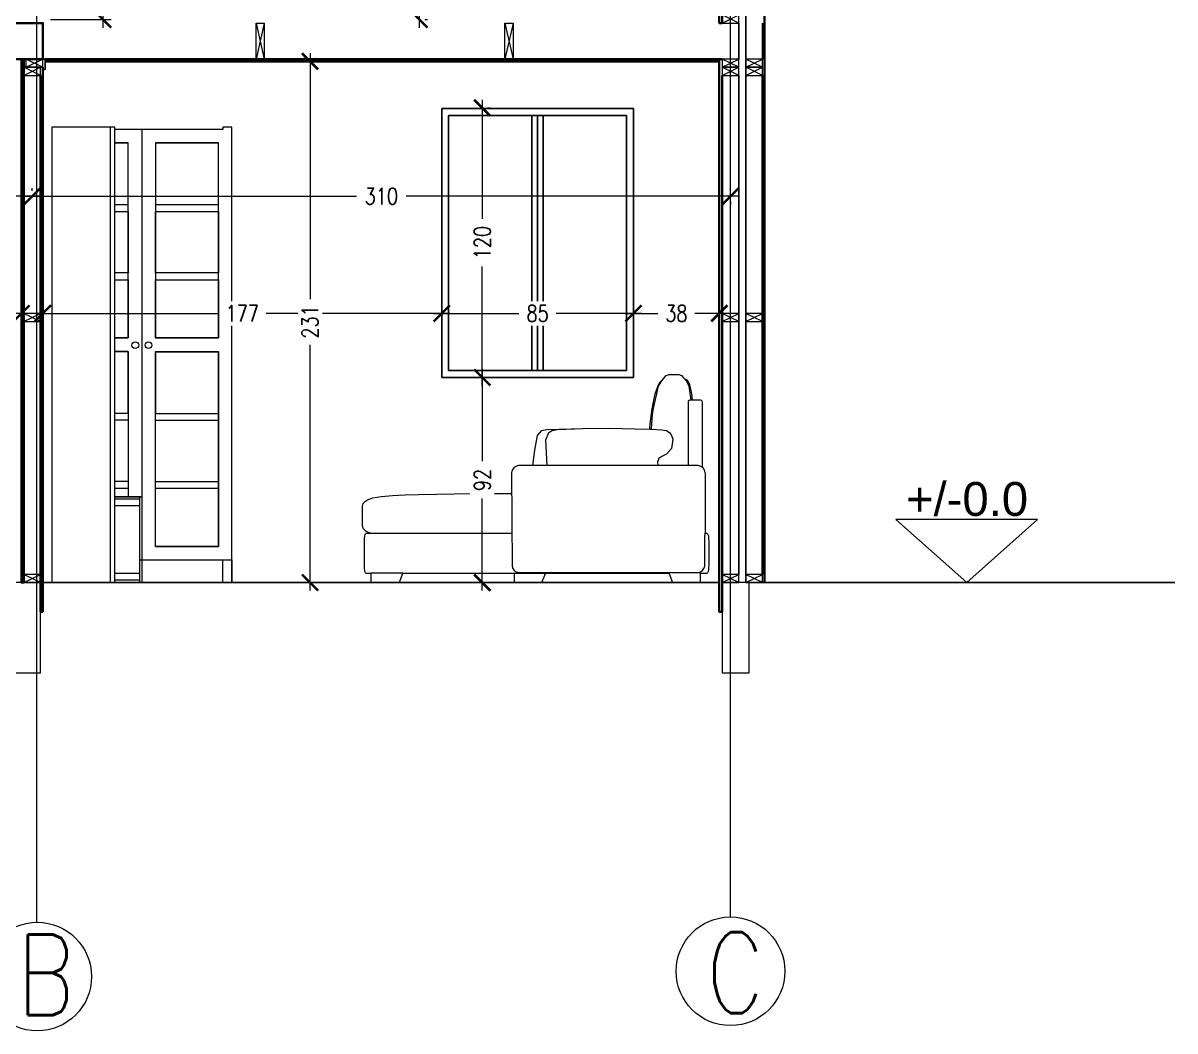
# Model space of a CAD drawing. Header units: centimetres. Extents: x 891 to 3096, y 669 to 2470.
# Drawn here: x 1392 to 1903, y 1470 to 1917 of the extents above; entities that cross this region are included whole.
import ezdxf

# ---------------------------------------------------------------- set-up
doc = ezdxf.new("R2010")
doc.units = ezdxf.units.CM
doc.header["$MEASUREMENT"] = 0
doc.layers.get('DEFPOINTS').update_dxf_attribs({"color": 210})
for name, color, linetype, lineweight in [('A-ANNO-DIMS', 3, 'Continuous', 18), ('A-ANNO-SYMB', 3, 'Continuous', 18), ('A-DETL-MCUT', 4, 'Continuous', 25), ('A-ELEV-IDEN', 3, 'Continuous', 18), ('A-ELEV-MBE2', 4, 'Continuous', 25), ('A-FURN', 8, 'Continuous', 18), ('A-SECT-MCUT', 7, 'Continuous', 35), ('A-WALL-STUD', 3, 'Continuous', 18)]:
    doc.layers.add(name, color=color, linetype=linetype, lineweight=lineweight)
doc.styles.add('ARIAL', font='Arial.ttf')
doc.styles.add('E-ROMANS', font='romans.shx', dxfattribs={"width": 0.8})
doc.styles.get("Standard").update_dxf_attribs({"font": 'Arial.ttf'})
doc.dimstyles.new('Copy of TICK_36', dxfattribs={"dimtxt": 3.6, "dimasz": 3.6, "dimexe": 1.8, "dimexo": 1.2, "dimgap": 1.8, "dimtad": 0, "dimdec": 0, "dimzin": 0, "dimdsep": 46, "dimtxsty": 'ARIAL', "dimblk": 'ARCHTICK', "dimblk1": 'ARCHTICK', "dimblk2": 'ARCHTICK', "dimcen": 1.8, "dimdle": 1.8, "dimclrd": 256, "dimclre": 256, "dimclrt": 256, "dimadec": 0, "dimazin": 0, "dimtfac": 1, "dimtdec": 0, "dimtmove": 1, "dimatfit": 3, "dimldrblk": 'OPEN90', "dimfxl": 1, "dimtfill": 1, "dimtolj": 1, "dimtzin": 0, "dimlwd": -1, "dimlwe": -1, "dimarcsym": 0})

# ---------------------------------------------------------------- blocks, each defined once
blk = doc.blocks.new('_ArchTick')
at = {"color": 0, "linetype": 'ByBlock', "const_width": 0.15}
blk.add_lwpolyline([(-0.5, -0.5), (0.5, 0.5)], dxfattribs=at)
blk = doc.blocks.new('*D62')
at = {"layer": 'A-ANNO-DIMS', "transparency": 16777216}
for p, q in [((1427.73, 2272.62), (1427.73, 2104.96)), ((1405.41, 2269.02), (1431.33, 2269.02)), ((1427.73, 1915.28), (1427.73, 2082.94)), ((1404.41, 1918.88), (1431.33, 1918.88))]:
    blk.add_line(p, q, dxfattribs=at)
at = {"layer": 'DEFPOINTS', "color": 0, "transparency": 16777216}
for p in [(1403.01, 2269.02), (1427.73, 2269.02), (1402.01, 1918.88)]:
    blk.add_point(p, dxfattribs=at)
at = {"layer": 'A-ANNO-DIMS', "transparency": 16777216, "xscale": 7.2, "yscale": 7.2, "zscale": 7.2}
for p, rotation in [((1427.73, 2269.02), 90), ((1427.73, 1918.88), 270)]:
    blk.add_blockref('_ArchTick', p, dxfattribs=dict(at, rotation=rotation))
at = {"layer": 'A-ANNO-DIMS', "transparency": 16777216, "insert": (1427.73, 2093.95), "char_height": 7.2, "attachment_point": 5, "rotation": 90, "style": 'E-ROMANS', "bg_fill": 3, "box_fill_scale": 1.25, "bg_fill_color": 256, "bg_fill_true_color": 13158600, "bg_fill_transparency": 0}
blk.add_mtext('\\A1;350', dxfattribs=at)
blk = doc.blocks.new('_Open90')
at = {"color": 0, "linetype": 'ByBlock', "lineweight": -2}
for p, q in [((0, 0), (-1, 0)), ((-0.5, 0.5), (0, 0)), ((0, 0), (-0.5, -0.5))]:
    blk.add_line(p, q, dxfattribs=at)
blk = doc.blocks.new('*D67')
at = {"layer": 'A-ANNO-DIMS', "transparency": 16777216}
for p, q in [((1568.12, 2014.95), (1568.12, 1973.38)), ((1570.52, 2011.35), (1571.72, 2011.35)), ((1568.12, 1915.28), (1568.12, 1956.85)), ((1570.52, 1918.88), (1571.72, 1918.88))]:
    blk.add_line(p, q, dxfattribs=at)
at = {"layer": 'DEFPOINTS', "color": 0, "transparency": 16777216}
for p in [(1568.12, 2011.35), (1568.12, 1918.88), (1568.12, 1918.88)]:
    blk.add_point(p, dxfattribs=at)
at = {"layer": 'A-ANNO-DIMS', "transparency": 16777216, "xscale": 7.2, "yscale": 7.2, "zscale": 7.2}
for p, rotation in [((1568.12, 2011.35), 90), ((1568.12, 1918.88), 270)]:
    blk.add_blockref('_ArchTick', p, dxfattribs=dict(at, rotation=rotation))
at = {"layer": 'A-ANNO-DIMS', "transparency": 16777216, "insert": (1568.12, 1965.11), "char_height": 7.2, "attachment_point": 5, "rotation": 90, "style": 'E-ROMANS', "bg_fill": 3, "box_fill_scale": 1.25, "bg_fill_color": 256, "bg_fill_true_color": 13158600, "bg_fill_transparency": 0}
blk.add_mtext('\\A1;92', dxfattribs=at)
blk = doc.blocks.new('*D69')
at = {"layer": 'A-ANNO-DIMS', "transparency": 16777216}
for p, q in [((1082.71, 1840.53), (1230.28, 1840.53)), ((1399.85, 1840.53), (1252.29, 1840.53)), ((1396.25, 1842.93), (1396.25, 1844.13)), ((1086.31, 1838.73), (1086.31, 1836.93))]:
    blk.add_line(p, q, dxfattribs=at)
at = {"layer": 'DEFPOINTS', "color": 0, "transparency": 16777216}
for p in [(1086.31, 1841.13), (1396.25, 1840.53), (1396.25, 1840.53)]:
    blk.add_point(p, dxfattribs=at)
at = {"layer": 'A-ANNO-DIMS', "transparency": 16777216, "xscale": 7.2, "yscale": 7.2, "zscale": 7.2, "rotation": 180}
blk.add_blockref('_ArchTick', (1086.31, 1840.53), dxfattribs=at)
at = {"layer": 'A-ANNO-DIMS', "transparency": 16777216, "xscale": 7.2, "yscale": 7.2, "zscale": 7.2}
blk.add_blockref('_ArchTick', (1396.25, 1840.53), dxfattribs=at)
at = {"layer": 'A-ANNO-DIMS', "transparency": 16777216, "insert": (1241.28, 1840.53), "char_height": 7.2, "attachment_point": 5, "style": 'E-ROMANS', "bg_fill": 3, "box_fill_scale": 1.25, "bg_fill_color": 256, "bg_fill_true_color": 13158600, "bg_fill_transparency": 0}
blk.add_mtext('\\A1;310', dxfattribs=at)
blk = doc.blocks.new('*D73')
at = {"layer": 'A-ANNO-DIMS', "transparency": 16777216}
for p, q in [((1316.44, 1790.97), (1316.44, 1792.17)), ((1391.5, 1790.67), (1391.5, 1792.17)), ((1312.84, 1788.57), (1345.71, 1788.57)), ((1395.1, 1788.57), (1362.23, 1788.57))]:
    blk.add_line(p, q, dxfattribs=at)
at = {"layer": 'DEFPOINTS', "color": 0, "transparency": 16777216}
for p in [(1316.44, 1788.57), (1391.5, 1788.57), (1391.5, 1788.27)]:
    blk.add_point(p, dxfattribs=at)
at = {"layer": 'A-ANNO-DIMS', "transparency": 16777216, "xscale": 7.2, "yscale": 7.2, "zscale": 7.2, "rotation": 180}
blk.add_blockref('_ArchTick', (1316.44, 1788.57), dxfattribs=at)
at = {"layer": 'A-ANNO-DIMS', "transparency": 16777216, "xscale": 7.2, "yscale": 7.2, "zscale": 7.2}
blk.add_blockref('_ArchTick', (1391.5, 1788.57), dxfattribs=at)
at = {"layer": 'A-ANNO-DIMS', "transparency": 16777216, "insert": (1353.97, 1788.57), "char_height": 7.2, "attachment_point": 5, "style": 'E-ROMANS', "bg_fill": 3, "box_fill_scale": 1.25, "bg_fill_color": 256, "bg_fill_true_color": 13158600, "bg_fill_transparency": 0}
blk.add_mtext('\\A1;75', dxfattribs=at)
blk = doc.blocks.new('*D76')
at = {"layer": 'A-ANNO-DIMS', "transparency": 16777216}
for p, q in [((1392.65, 1840.53), (1540.22, 1840.53)), ((1396.25, 1842.93), (1396.25, 1844.13)), ((1709.79, 1840.53), (1562.23, 1840.53)), ((1706.19, 1838.13), (1706.19, 1836.93))]:
    blk.add_line(p, q, dxfattribs=at)
at = {"layer": 'DEFPOINTS', "color": 0, "transparency": 16777216}
for p in [(1396.25, 1840.53), (1706.19, 1840.53), (1706.19, 1840.53)]:
    blk.add_point(p, dxfattribs=at)
at = {"layer": 'A-ANNO-DIMS', "transparency": 16777216, "xscale": 7.2, "yscale": 7.2, "zscale": 7.2, "rotation": 180}
blk.add_blockref('_ArchTick', (1396.25, 1840.53), dxfattribs=at)
at = {"layer": 'A-ANNO-DIMS', "transparency": 16777216, "xscale": 7.2, "yscale": 7.2, "zscale": 7.2}
blk.add_blockref('_ArchTick', (1706.19, 1840.53), dxfattribs=at)
at = {"layer": 'A-ANNO-DIMS', "transparency": 16777216, "insert": (1551.22, 1840.53), "char_height": 7.2, "attachment_point": 5, "style": 'E-ROMANS', "bg_fill": 3, "box_fill_scale": 1.25, "bg_fill_color": 256, "bg_fill_true_color": 13158600, "bg_fill_transparency": 0}
blk.add_mtext('\\A1;310', dxfattribs=at)
blk = doc.blocks.new('*D77')
at = {"layer": 'A-ANNO-DIMS', "transparency": 16777216}
for p, q in [((1401, 1790.97), (1401, 1792.17)), ((1578.04, 1790.97), (1578.04, 1792.17)), ((1397.4, 1788.57), (1478.93, 1788.57)), ((1581.64, 1788.57), (1500.12, 1788.57))]:
    blk.add_line(p, q, dxfattribs=at)
at = {"layer": 'DEFPOINTS', "color": 0, "transparency": 16777216}
for p in [(1401, 1788.57), (1578.04, 1788.57), (1578.04, 1788.57)]:
    blk.add_point(p, dxfattribs=at)
at = {"layer": 'A-ANNO-DIMS', "transparency": 16777216, "xscale": 7.2, "yscale": 7.2, "zscale": 7.2, "rotation": 180}
blk.add_blockref('_ArchTick', (1401, 1788.57), dxfattribs=at)
at = {"layer": 'A-ANNO-DIMS', "transparency": 16777216, "xscale": 7.2, "yscale": 7.2, "zscale": 7.2}
blk.add_blockref('_ArchTick', (1578.04, 1788.57), dxfattribs=at)
at = {"layer": 'A-ANNO-DIMS', "transparency": 16777216, "insert": (1489.52, 1788.57), "char_height": 7.2, "width": 16.3776, "attachment_point": 5, "style": 'E-ROMANS', "bg_fill": 3, "box_fill_scale": 1.25, "bg_fill_color": 256, "bg_fill_true_color": 13158600, "bg_fill_transparency": 0}
blk.add_mtext('\\A1;177', dxfattribs=at)
blk = doc.blocks.new('*D78')
at = {"layer": 'A-ANNO-DIMS', "transparency": 16777216}
for p, q in [((1578.04, 1790.97), (1578.04, 1792.17)), ((1663.1, 1790.97), (1663.1, 1792.17)), ((1574.44, 1788.57), (1612.31, 1788.57)), ((1666.7, 1788.57), (1628.83, 1788.57))]:
    blk.add_line(p, q, dxfattribs=at)
at = {"layer": 'DEFPOINTS', "color": 0, "transparency": 16777216}
for p in [(1578.04, 1788.57), (1663.1, 1788.57), (1663.1, 1788.57)]:
    blk.add_point(p, dxfattribs=at)
at = {"layer": 'A-ANNO-DIMS', "transparency": 16777216, "xscale": 7.2, "yscale": 7.2, "zscale": 7.2, "rotation": 180}
blk.add_blockref('_ArchTick', (1578.04, 1788.57), dxfattribs=at)
at = {"layer": 'A-ANNO-DIMS', "transparency": 16777216, "xscale": 7.2, "yscale": 7.2, "zscale": 7.2}
blk.add_blockref('_ArchTick', (1663.1, 1788.57), dxfattribs=at)
at = {"layer": 'A-ANNO-DIMS', "transparency": 16777216, "insert": (1620.57, 1788.57), "char_height": 7.2, "attachment_point": 5, "style": 'E-ROMANS', "bg_fill": 3, "box_fill_scale": 1.25, "bg_fill_color": 256, "bg_fill_true_color": 13158600, "bg_fill_transparency": 0}
blk.add_mtext('\\A1;85', dxfattribs=at)
blk = doc.blocks.new('*D79')
at = {"layer": 'A-ANNO-DIMS', "transparency": 16777216}
for p, q in [((1701.23, 1898.96), (1701.23, 1784.97)), ((1663.1, 1790.97), (1663.1, 1792.17)), ((1659.5, 1788.57), (1673.91, 1788.57)), ((1704.83, 1788.57), (1690.43, 1788.57))]:
    blk.add_line(p, q, dxfattribs=at)
at = {"layer": 'DEFPOINTS', "color": 0, "transparency": 16777216}
for p in [(1701.23, 1901.36), (1663.1, 1788.57), (1701.23, 1788.57)]:
    blk.add_point(p, dxfattribs=at)
at = {"layer": 'A-ANNO-DIMS', "transparency": 16777216, "xscale": 7.2, "yscale": 7.2, "zscale": 7.2, "rotation": 180}
blk.add_blockref('_ArchTick', (1663.1, 1788.57), dxfattribs=at)
at = {"layer": 'A-ANNO-DIMS', "transparency": 16777216, "xscale": 7.2, "yscale": 7.2, "zscale": 7.2}
blk.add_blockref('_ArchTick', (1701.23, 1788.57), dxfattribs=at)
at = {"layer": 'A-ANNO-DIMS', "transparency": 16777216, "insert": (1682.17, 1788.57), "char_height": 7.2, "attachment_point": 5, "style": 'E-ROMANS', "bg_fill": 3, "box_fill_scale": 1.25, "bg_fill_color": 256, "bg_fill_true_color": 13158600, "bg_fill_transparency": 0}
blk.add_mtext('\\A1;38', dxfattribs=at)
blk = doc.blocks.new('*D80')
at = {"layer": 'A-ANNO-DIMS', "transparency": 16777216}
for p, q in [((1596.01, 1883.35), (1596.01, 1830.56)), ((1598.41, 1879.75), (1599.61, 1879.75)), ((1596.01, 1756.58), (1596.01, 1809.37)), ((1596.86, 1760.18), (1599.61, 1760.18))]:
    blk.add_line(p, q, dxfattribs=at)
at = {"layer": 'DEFPOINTS', "color": 0, "transparency": 16777216}
for p in [(1596.01, 1879.75), (1596.01, 1879.75), (1594.46, 1760.18)]:
    blk.add_point(p, dxfattribs=at)
at = {"layer": 'A-ANNO-DIMS', "transparency": 16777216, "xscale": 7.2, "yscale": 7.2, "zscale": 7.2}
for p, rotation in [((1596.01, 1879.75), 90), ((1596.01, 1760.18), 270)]:
    blk.add_blockref('_ArchTick', p, dxfattribs=dict(at, rotation=rotation))
at = {"layer": 'A-ANNO-DIMS', "transparency": 16777216, "insert": (1596.01, 1819.97), "char_height": 7.2, "attachment_point": 5, "rotation": 90, "style": 'E-ROMANS', "bg_fill": 3, "box_fill_scale": 1.25, "bg_fill_color": 256, "bg_fill_true_color": 13158600, "bg_fill_transparency": 0}
blk.add_mtext('\\A1;120', dxfattribs=at)
blk = doc.blocks.new('*D81')
at = {"layer": 'A-ANNO-DIMS', "transparency": 16777216}
for p, q in [((1596.01, 1763.78), (1596.01, 1722.95)), ((1598.41, 1760.18), (1599.61, 1760.18)), ((1596.01, 1665.58), (1596.01, 1706.42)), ((1598.41, 1669.18), (1599.61, 1669.18))]:
    blk.add_line(p, q, dxfattribs=at)
at = {"layer": 'DEFPOINTS', "color": 0, "transparency": 16777216}
for p in [(1596.01, 1760.18), (1596.01, 1669.18), (1596.01, 1669.18)]:
    blk.add_point(p, dxfattribs=at)
at = {"layer": 'A-ANNO-DIMS', "transparency": 16777216, "xscale": 7.2, "yscale": 7.2, "zscale": 7.2}
for p, rotation in [((1596.01, 1760.18), 90), ((1596.01, 1669.18), 270)]:
    blk.add_blockref('_ArchTick', p, dxfattribs=dict(at, rotation=rotation))
at = {"layer": 'A-ANNO-DIMS', "transparency": 16777216, "insert": (1596.01, 1714.68), "char_height": 7.2, "attachment_point": 5, "rotation": 90, "style": 'E-ROMANS', "bg_fill": 3, "box_fill_scale": 1.25, "bg_fill_color": 256, "bg_fill_true_color": 13158600, "bg_fill_transparency": 0}
blk.add_mtext('\\A1;92', dxfattribs=at)
blk = doc.blocks.new('*D82')
at = {"layer": 'A-ANNO-DIMS', "transparency": 16777216}
for p, q in [((1519.58, 1903.96), (1519.58, 1794.95)), ((1404.41, 1900.36), (1523.18, 1900.36)), ((1519.58, 1665.58), (1519.58, 1774.59)), ((1487.33, 1669.18), (1523.18, 1669.18))]:
    blk.add_line(p, q, dxfattribs=at)
at = {"layer": 'DEFPOINTS', "color": 0, "transparency": 16777216}
for p in [(1402.01, 1900.36), (1519.58, 1900.36), (1484.93, 1669.18)]:
    blk.add_point(p, dxfattribs=at)
at = {"layer": 'A-ANNO-DIMS', "transparency": 16777216, "xscale": 7.2, "yscale": 7.2, "zscale": 7.2}
for p, rotation in [((1519.58, 1900.36), 90), ((1519.58, 1669.18), 270)]:
    blk.add_blockref('_ArchTick', p, dxfattribs=dict(at, rotation=rotation))
at = {"layer": 'A-ANNO-DIMS', "transparency": 16777216, "insert": (1519.58, 1784.77), "char_height": 7.2, "attachment_point": 5, "rotation": 90, "style": 'E-ROMANS', "bg_fill": 3, "box_fill_scale": 1.25, "bg_fill_color": 256, "bg_fill_true_color": 13158600, "bg_fill_transparency": 0}
blk.add_mtext('\\A1;231', dxfattribs=at)

msp = doc.modelspace()

# ---------------------------------------------------------------- linework, layer by layer
for p, q in [((1402.01, 1901.36), (1401, 1901.36)), ((1402.01, 1896.84), (1401, 1896.84)), ((1402.01, 1901.36), (1402.01, 1896.84)), ((1444.93, 1669.18), (1404.93, 1669.18)), ((1714.45, 1669.18), (1903.46, 1669.18))]:
    msp.add_line(p, q)
at = {"color": 0}
msp.add_line((1404.93, 1669.18), (1432.93, 1669.18), dxfattribs=at)
at = {"layer": 'A-ANNO-DIMS'}
msp.add_lwpolyline([(1779.54, 1697.17), (1811.02, 1669.18), (1842.5, 1697.17)], close=True, dxfattribs=at)
at = {"layer": 'A-ANNO-SYMB', "color": 0}
msp.add_line((1400, 1669.18), (1387.99, 1669.18), dxfattribs=at)
at = {"layer": 'A-ANNO-SYMB'}
for centre in [(1398.51, 1494.38), (1706.19, 1496.74)]:
    msp.add_circle(centre, 24.11, dxfattribs=at)
at = {"layer": 'A-DETL-MCUT'}
msp.add_lwpolyline([(1720.45, 1917.37), (1720.45, 1901.36)], dxfattribs=at)
at = {"layer": 'A-ELEV-IDEN', "color": 3}
for p, q in [((1400, 1629.15), (1400, 1669.18)), ((1387.99, 1629.15), (1400, 1629.15))]:
    msp.add_line(p, q, dxfattribs=at)
msp.add_lwpolyline([(1714.45, 1669.18), (1702.44, 1669.18), (1702.44, 1629.15), (1714.45, 1629.15)], close=True, dxfattribs=at)
at = {"layer": 'A-ELEV-MBE2'}
for p, q in [((1712.95, 2131.94), (1712.94, 1669.18)), ((1709.94, 1672.79), (1709.94, 1894.16)), ((1578.04, 1869.89), (1578.04, 1879.52)), ((1578.04, 1879.52), (1663.1, 1879.52)), ((1581.04, 1869.89), (1581.04, 1876.39)), ((1581.04, 1876.39), (1660.1, 1876.39)), ((1618.07, 1869.89), (1618.07, 1876.39)), ((1620.57, 1869.89), (1620.57, 1876.39)), ((1623.07, 1869.89), (1623.07, 1876.39)), ((1660.1, 1869.89), (1660.1, 1876.39)), ((1663.1, 1879.52), (1663.1, 1869.89)), ((1578.04, 1760.18), (1578.04, 1869.89)), ((1581.04, 1869.89), (1581.04, 1763.18)), ((1618.07, 1763.18), (1618.07, 1869.89)), ((1620.57, 1763.18), (1620.57, 1869.89)), ((1623.07, 1763.18), (1623.07, 1869.89)), ((1660.1, 1869.89), (1660.1, 1763.18)), ((1663.1, 1760.18), (1663.1, 1869.89)), ((1578.04, 1760.18), (1663.1, 1760.18)), ((1660.1, 1763.18), (1581.04, 1763.18))]:
    msp.add_line(p, q, dxfattribs=at)
at = {"layer": 'A-ELEV-MBE2', "color": 0}
for p, q in [((1702.44, 1674.19), (1702.44, 1703.27)), ((1401.01, 1669.18), (1701.23, 1669.18))]:
    msp.add_line(p, q, dxfattribs=at)
at = {"layer": 'A-ELEV-MBE2'}
msp.add_lwpolyline([(1709.95, 1917.37), (1709.95, 1901.36)], dxfattribs=at)
at = {"layer": 'A-FURN'}
for p, q in [((1432.93, 1871.18), (1404.93, 1871.18)), ((1404.93, 1871.18), (1404.93, 1669.18)), ((1432.93, 1871.18), (1430.93, 1871.18)), ((1430.93, 1871.18), (1430.93, 1669.18)), ((1432.93, 1669.18), (1432.93, 1871.18)), ((1432.93, 1864.18), (1438.93, 1864.18)), ((1450.96, 1864.18), (1478.96, 1864.18)), ((1432.93, 1771.68), (1438.93, 1771.68)), ((1450.97, 1771.53), (1478.97, 1771.53)), ((1478.97, 1685.16), (1478.93, 1764.18)), ((1608.96, 1717.83), (1609.36, 1676.5)), ((1691.81, 1721.04), (1612.17, 1721.04)), ((1695.02, 1717.83), (1695.02, 1691.04)), ((1404.93, 1707.18), (1404.93, 1669.18)), ((1432.93, 1707.18), (1444.93, 1707.18)), ((1444.93, 1707.18), (1432.93, 1707.18)), ((1443.93, 1706.18), (1432.93, 1706.18)), ((1443.93, 1703.18), (1432.93, 1703.18)), ((1444.93, 1707.18), (1443.93, 1707.18)), ((1443.93, 1707.18), (1443.93, 1669.18)), ((1444.93, 1707.18), (1444.93, 1669.18)), ((1444.93, 1707.18), (1444.93, 1706.18)), ((1444.93, 1707.18), (1444.93, 1688.18)), ((1444.93, 1706.18), (1444.93, 1703.18)), ((1694.74, 1687.55), (1694.76, 1689.08)), ((1694.74, 1676.5), (1694.74, 1687.55)), ((1694.76, 1689.08), (1694.78, 1689.68)), ((1694.78, 1689.68), (1694.9, 1690.82)), ((1694.9, 1690.82), (1695.02, 1691.04)), ((1443.93, 1673.18), (1432.93, 1673.18)), ((1678.87, 1673.26), (1560.74, 1673.26)), ((1612.17, 1673.6), (1691.81, 1673.6)), ((1443.93, 1670.18), (1432.93, 1670.18))]:
    msp.add_line(p, q, dxfattribs=at)
for points in [[(1404.93, 1669.18), (1484.93, 1669.18), (1484.93, 1871.18), (1480.93, 1871.18), (1480.93, 1870.18), (1432.93, 1870.18)], [(1444.93, 1870.18), (1444.93, 1679.18)], [(1432.93, 1836.85), (1438.93, 1836.85), (1438.93, 1864.18), (1432.93, 1864.18)], [(1432.93, 1777.68), (1438.93, 1777.68), (1438.93, 1864.18)], [(1450.93, 1864.18), (1450.93, 1777.68), (1478.93, 1777.68), (1478.93, 1864.18)], [(1450.93, 1864.18), (1478.93, 1864.18)], [(1450.96, 1864.18), (1450.96, 1836.85), (1478.96, 1836.85), (1478.96, 1864.18), (1450.96, 1864.18)], [(1432.93, 1833.85), (1438.93, 1833.85), (1438.93, 1806.52), (1432.93, 1806.52)], [(1450.96, 1833.85), (1478.96, 1833.85), (1478.96, 1806.52), (1450.96, 1806.52), (1450.96, 1833.85)], [(1450.96, 1806.52), (1450.96, 1833.85)], [(1432.93, 1803.52), (1438.93, 1803.52), (1438.93, 1777.68), (1432.93, 1777.68)], [(1450.96, 1803.52), (1478.96, 1803.52), (1478.96, 1777.68), (1450.96, 1777.68), (1450.96, 1803.52)], [(1432.93, 1771.68), (1438.93, 1771.68)], [(1432.93, 1744.35), (1438.93, 1744.35), (1438.93, 1771.68), (1432.93, 1771.68)], [(1438.93, 1771.68), (1438.93, 1707.18)], [(1450.93, 1685.18), (1450.93, 1771.68), (1478.93, 1771.68), (1478.97, 1685.16)], [(1450.97, 1771.53), (1450.97, 1744.19), (1478.97, 1744.19), (1478.97, 1771.53), (1450.97, 1771.53)], [(1670.43, 1737.17), (1670.44, 1737.36), (1670.59, 1739.56), (1671.09, 1743.97), (1671.42, 1746.19), (1671.82, 1748.41), (1672.28, 1750.65), (1672.81, 1752.88), (1673.44, 1754.99), (1674.18, 1756.82), (1675.04, 1758.22), (1676, 1759.07)], [(1671.08, 1737.15), (1671.26, 1739.54), (1671.43, 1741.75), (1671.67, 1744.97), (1672.47, 1748.42), (1673.5, 1752.9), (1673.98, 1755), (1674.3, 1756.36), (1675.43, 1758.25), (1676.56, 1759.81), (1677.71, 1761.01), (1678.98, 1761.45), (1683.26, 1761.45), (1684.5, 1761.01), (1685.55, 1759.81), (1686.64, 1758.47), (1687.73, 1756.36), (1688.61, 1750.03)], [(1689.29, 1750.03), (1688.99, 1752.88), (1688.66, 1754.99), (1688.2, 1756.82), (1687.58, 1758.22), (1686.76, 1759.07), (1685.92, 1759.35)], [(1693.75, 1720.28), (1693.75, 1749.2), (1693.64, 1749.61), (1693.33, 1749.92), (1692.92, 1750.03), (1688.2, 1750.03), (1687.78, 1749.92), (1687.48, 1749.61), (1687.37, 1749.2), (1687.37, 1721.04)], [(1432.93, 1741.35), (1438.93, 1741.35), (1438.93, 1714.01), (1432.93, 1714.01)], [(1450.97, 1741.19), (1478.97, 1741.19), (1478.97, 1713.86), (1450.97, 1713.86), (1450.97, 1741.19)], [(1450.97, 1713.86), (1450.97, 1741.19)], [(1618.46, 1721.04), (1619.32, 1727.9), (1620.5, 1734.46), (1622.4, 1736.62), (1624.61, 1737.04), (1640.87, 1737.46), (1652.41, 1737.59)], [(1624.87, 1721.04), (1624.22, 1732.48), (1625.58, 1735.71), (1627.02, 1736.62), (1629.23, 1737.01), (1640.87, 1737.46)], [(1652.41, 1737.59), (1663.94, 1737.41), (1670.43, 1737.17), (1671.08, 1737.15), (1675.69, 1736.98), (1677.81, 1736.59), (1679.23, 1735.63), (1679.97, 1734.46), (1680.53, 1732.78), (1680, 1728.59), (1677.72, 1726.13), (1675.79, 1725.05), (1674.45, 1724.15), (1673.78, 1722.62), (1673.96, 1721.04)], [(1432.93, 1711.01), (1438.93, 1711.01), (1438.93, 1707.18)], [(1450.93, 1711), (1478.97, 1711), (1478.97, 1685.16), (1450.97, 1685.16), (1450.93, 1711)], [(1546.28, 1691.04), (1544.31, 1691.92), (1543.21, 1693.19), (1542.87, 1694.63), (1542.87, 1697.74), (1542.87, 1701.86), (1542.82, 1703.04), (1543.15, 1704.24), (1544.23, 1705.28), (1545.11, 1705.82), (1547.45, 1706.77), (1551.24, 1707.4), (1556.13, 1707.81), (1561.74, 1708.05), (1567.73, 1708.2), (1591.6, 1708.63), (1597.55, 1708.69), (1603.49, 1708.73), (1609.05, 1708.73)], [(1546.76, 1673.26), (1544.53, 1673.26), (1544.35, 1673.32), (1544.19, 1673.48), (1544.05, 1673.75), (1543.94, 1674.13), (1543.85, 1674.62), (1543.79, 1675.22), (1543.76, 1675.93), (1543.74, 1676.75), (1543.74, 1687.55), (1543.76, 1688.37), (1543.79, 1689.08), (1543.85, 1689.68), (1543.94, 1690.17), (1544.05, 1690.55), (1544.19, 1690.82), (1544.35, 1690.98), (1544.53, 1691.04), (1609.22, 1691.04)], [(1695.02, 1691.04), (1695.72, 1691.04), (1695.9, 1690.98), (1696.06, 1690.82), (1696.2, 1690.55), (1696.31, 1690.17), (1696.4, 1689.68), (1696.46, 1689.08), (1696.49, 1688.37), (1696.51, 1687.55), (1696.51, 1676.75), (1696.49, 1675.93), (1696.46, 1675.22), (1696.4, 1674.62), (1696.31, 1674.13), (1696.2, 1673.75), (1696.06, 1673.48), (1695.9, 1673.32), (1695.72, 1673.26), (1692.84, 1673.26)], [(1450.93, 1685.18), (1478.97, 1685.16)], [(1443.93, 1679.18), (1484.93, 1679.18)], [(1484.93, 1669.18), (1480.93, 1669.18), (1480.93, 1679.18), (1484.93, 1679.18), (1484.93, 1669.18)], [(1546.76, 1669.18), (1546.76, 1673.48), (1546.76, 1673.53), (1560.84, 1673.53), (1559.1, 1669.18)], [(1610.12, 1673.26), (1610.12, 1669.18)], [(1622.46, 1669.18), (1624.1, 1673.26)], [(1692.84, 1669.18), (1692.84, 1673.53), (1678.76, 1673.53), (1680.5, 1669.18)]]:
    msp.add_lwpolyline(points, dxfattribs=at)
for centre in [(1442.03, 1774.46), (1447.91, 1774.46)]:
    msp.add_circle(centre, 1.5, dxfattribs=at)
for centre, radius, start, end in [((1612.46, 1717.54), 3.51, 94.7919, 175.2079), ((1691.52, 1717.54), 3.51, 4.792, 85.2082), ((1612.52, 1676.75), 3.17, 184.5399, 263.5738), ((1691.37, 1676.97), 3.41, 277.5046, 351.9685)]:
    msp.add_arc(centre, radius, start, end, dxfattribs=at)
at = {"layer": 'A-SECT-MCUT'}
for p, q in [((1721.36, 2143.05), (1721.36, 1669.18)), ((1401.01, 1656.17), (1401, 1897.76)), ((1402.01, 1901.36), (1702.44, 1901.36)), ((1402.01, 1900.36), (1701.23, 1900.35)), ((1400, 1894.16), (1400, 1656.17)), ((1720.45, 1672.79), (1720.45, 1894.16))]:
    msp.add_line(p, q, dxfattribs=at)
at = {"layer": 'A-SECT-MCUT', "color": 0}
msp.add_line((1400, 1656.17), (1401.01, 1656.17), dxfattribs=at)
at = {"layer": 'A-SECT-MCUT'}
for points in [[(1701.24, 2138.84), (1701.24, 1917.37), (1702.44, 1917.37), (1702.44, 2138.84)], [(1081.36, 1901.36), (1401, 1901.36), (1401, 1917.37), (1081.36, 1917.37), (1081.36, 1901.36)], [(1392.5, 1901.36), (1392.5, 1669.18), (1391.5, 1669.18), (1391.5, 1901.36)], [(1701.23, 1901.36), (1701.23, 1656.17), (1702.44, 1656.17), (1702.44, 1894.16)]]:
    msp.add_lwpolyline(points, dxfattribs=at)
at = {"layer": 'A-WALL-STUD'}
for p, q in [((1702.44, 1917.37), (1709.95, 1920.98)), ((1709.95, 1917.37), (1702.44, 1920.98)), ((1392.5, 1894.16), (1400, 1897.76)), ((1400, 1894.16), (1392.5, 1897.76)), ((1393.5, 1897.76), (1401, 1901.36)), ((1401, 1897.76), (1393.5, 1901.36)), ((1702.44, 1897.76), (1709.95, 1901.36)), ((1709.95, 1897.76), (1702.44, 1901.36)), ((1702.44, 1894.16), (1709.95, 1897.76)), ((1709.95, 1894.16), (1702.44, 1897.76)), ((1712.95, 1897.76), (1720.45, 1901.36)), ((1720.45, 1897.76), (1712.95, 1901.36)), ((1712.95, 1894.16), (1720.45, 1897.76)), ((1720.45, 1894.16), (1712.95, 1897.76)), ((1392.5, 1784.97), (1400, 1788.57)), ((1400, 1784.97), (1392.5, 1788.57)), ((1702.44, 1784.97), (1709.94, 1788.57)), ((1709.94, 1784.97), (1702.44, 1788.57)), ((1712.94, 1784.97), (1720.45, 1788.57)), ((1720.45, 1784.97), (1712.94, 1788.57)), ((1400, 1672.79), (1392.5, 1672.79)), ((1392.5, 1669.18), (1400, 1672.79)), ((1400, 1669.18), (1392.5, 1672.79)), ((1702.44, 1669.18), (1709.94, 1672.79)), ((1709.94, 1669.18), (1702.44, 1672.79)), ((1712.94, 1669.18), (1720.45, 1672.79)), ((1720.45, 1669.18), (1712.94, 1672.79)), ((1392.5, 1669.18), (1400, 1669.18))]:
    msp.add_line(p, q, dxfattribs=at)
at = {"layer": 'A-WALL-STUD', "color": 0}
for p, q in [((1392.5, 1672.79), (1392.5, 1669.18)), ((1400, 1669.18), (1400, 1672.79))]:
    msp.add_line(p, q, dxfattribs=at)
at = {"layer": 'A-WALL-STUD'}
for points in [[(1499.27, 1917.37), (1499.27, 1901.36), (1495.67, 1901.36), (1495.67, 1917.37), (1499.27, 1917.37)], [(1495.67, 1917.37), (1499.27, 1901.36)], [(1499.27, 1917.37), (1495.67, 1901.36)], [(1609.71, 1917.37), (1609.71, 1901.36), (1606.11, 1901.36), (1606.11, 1917.37), (1609.71, 1917.37)], [(1606.11, 1917.37), (1609.71, 1901.36)], [(1609.71, 1917.37), (1606.11, 1901.36)]]:
    msp.add_lwpolyline(points, dxfattribs=at)
for points in [[(1702.44, 1917.37), (1709.95, 1917.37), (1709.95, 1920.98), (1702.44, 1920.98)], [(1392.5, 1894.16), (1400, 1894.16), (1400, 1897.76), (1392.5, 1897.76)], [(1393.5, 1897.76), (1401, 1897.76), (1401, 1901.36), (1393.5, 1901.36)], [(1702.44, 1897.76), (1709.95, 1897.76), (1709.95, 1901.36), (1702.44, 1901.36)], [(1702.44, 1894.16), (1709.95, 1894.16), (1709.95, 1897.76), (1702.44, 1897.76)], [(1712.95, 1897.76), (1720.45, 1897.76), (1720.45, 1901.36), (1712.95, 1901.36)], [(1712.95, 1894.16), (1720.45, 1894.16), (1720.45, 1897.76), (1712.95, 1897.76)], [(1392.5, 1784.97), (1400, 1784.97), (1400, 1788.57), (1392.5, 1788.57)], [(1702.44, 1784.97), (1709.94, 1784.97), (1709.94, 1788.57), (1702.44, 1788.57)], [(1712.94, 1784.97), (1720.45, 1784.97), (1720.45, 1788.57), (1712.94, 1788.57)], [(1702.44, 1669.18), (1709.94, 1669.18), (1709.94, 1672.79), (1702.44, 1672.79)], [(1712.94, 1669.18), (1720.45, 1669.18), (1720.45, 1672.79), (1712.94, 1672.79)]]:
    msp.add_lwpolyline(points, close=True, dxfattribs=at)

# ---------------------------------------------------------------- texts
at = {"layer": 'A-ANNO-DIMS'}
msp.add_text('+/-0.0', height=15.013, dxfattribs=at).set_placement((1784.07, 1698.74))
at = {"layer": 'A-ANNO-SYMB', "char_height": 35.9, "attachment_point": 1, "style": 'E-ROMANS'}
for s, insert in [('C', (1695.33, 1514.04)), ('B', (1389.41, 1513.09))]:
    msp.add_mtext_dynamic_manual_height_columns(s, width=37.201, gutter_width=2.5, heights=[0], dxfattribs=dict(at, insert=insert))

# ---------------------------------------------------------------- dimensions: what is measured, and where the dimension line sits
at = {"layer": 'A-ANNO-DIMS'}
dim = msp.add_linear_dim(base=(1568.12, 1918.88), p1=(1568.12, 2011.35), p2=(1568.12, 1918.88), angle=90, dimstyle='Copy of TICK_36', override={"dimscale": 2, "dimtxsty": 'E-ROMANS'}, dxfattribs=at)
dim.commit()
dim.dimension.update_dxf_attribs({"geometry": '*D67', "text_midpoint": (1568.12, 1965.11)})

# ---------------------------------------------------------------- next in the draw order: dimensions: what is measured, and where the dimension line sits
dim = msp.add_linear_dim(base=(1427.73, 2269.02), p1=(1402.01, 1918.88), p2=(1403.01, 2269.02), angle=90, dimstyle='Copy of TICK_36', override={"dimscale": 2, "dimtxsty": 'E-ROMANS'}, dxfattribs=at)
dim.commit()
dim.dimension.update_dxf_attribs({"geometry": '*D62', "text_midpoint": (1427.73, 2093.95)})
for base, p1, p2, picture, middle in [((1396.25, 1840.53), (1086.31, 1841.13), (1396.25, 1840.53), '*D69', (1241.28, 1840.53)), ((1391.5, 1788.57), (1316.44, 1788.57), (1391.5, 1788.27), '*D73', (1353.97, 1788.57))]:
    dim = msp.add_linear_dim(base=base, p1=p1, p2=p2, dimstyle='Copy of TICK_36', override={"dimscale": 2, "dimtxsty": 'E-ROMANS'}, dxfattribs=at)
    dim.commit()
    dim.dimension.update_dxf_attribs({"geometry": picture, "text_midpoint": middle})

# ---------------------------------------------------------------- next in the draw order: dimensions: what is measured, and where the dimension line sits
for base, p1, p2, picture, middle in [((1706.19, 1840.53), (1396.25, 1840.53), (1706.19, 1840.53), '*D76', (1551.22, 1840.53)), ((1578.04, 1788.57), (1401, 1788.57), (1578.04, 1788.57), '*D77', (1489.52, 1788.57))]:
    dim = msp.add_linear_dim(base=base, p1=p1, p2=p2, dimstyle='Copy of TICK_36', override={"dimscale": 2, "dimtxsty": 'E-ROMANS'}, dxfattribs=at)
    dim.commit()
    dim.dimension.update_dxf_attribs({"geometry": picture, "text_midpoint": middle})

# ---------------------------------------------------------------- next in the draw order: linework, layer by layer
at = {"layer": 'A-ANNO-SYMB'}
msp.add_line((1398.26, 1518.37), (1398.26, 2414.58), dxfattribs=at)

# ---------------------------------------------------------------- next in the draw order: dimensions: what is measured, and where the dimension line sits
at = {"layer": 'A-ANNO-DIMS'}
dim = msp.add_linear_dim(base=(1519.58, 1900.36), p1=(1484.93, 1669.18), p2=(1402.01, 1900.36), angle=90, dimstyle='Copy of TICK_36', override={"dimscale": 2, "dimtxsty": 'E-ROMANS'}, dxfattribs=at)
dim.commit()
dim.dimension.update_dxf_attribs({"geometry": '*D82', "text_midpoint": (1519.58, 1784.77)})
dim = msp.add_linear_dim(base=(1663.1, 1788.57), p1=(1578.04, 1788.57), p2=(1663.1, 1788.57), dimstyle='Copy of TICK_36', override={"dimscale": 2, "dimtxsty": 'E-ROMANS'}, dxfattribs=at)
dim.commit()
dim.dimension.update_dxf_attribs({"geometry": '*D78', "text_midpoint": (1620.57, 1788.57)})

# ---------------------------------------------------------------- next in the draw order: dimensions: what is measured, and where the dimension line sits
dim = msp.add_linear_dim(base=(1701.23, 1788.57), p1=(1663.1, 1788.57), p2=(1701.23, 1901.36), dimstyle='Copy of TICK_36', override={"dimscale": 2, "dimtxsty": 'E-ROMANS'}, dxfattribs=at)
dim.commit()
dim.dimension.update_dxf_attribs({"geometry": '*D79', "text_midpoint": (1682.17, 1788.57)})
dim = msp.add_linear_dim(base=(1596.01, 1879.75), p1=(1594.46, 1760.18), p2=(1596.01, 1879.75), angle=90, dimstyle='Copy of TICK_36', override={"dimscale": 2, "dimtxsty": 'E-ROMANS'}, dxfattribs=at)
dim.commit()
dim.dimension.update_dxf_attribs({"geometry": '*D80', "text_midpoint": (1596.01, 1819.97)})

# ---------------------------------------------------------------- next in the draw order: linework, layer by layer
at = {"layer": 'A-ANNO-SYMB'}
msp.add_line((1706.19, 1520.85), (1706.19, 2417.06), dxfattribs=at)

# ---------------------------------------------------------------- next in the draw order: dimensions: what is measured, and where the dimension line sits
at = {"layer": 'A-ANNO-DIMS'}
dim = msp.add_linear_dim(base=(1596.01, 1669.18), p1=(1596.01, 1760.18), p2=(1596.01, 1669.18), angle=90, text='92', dimstyle='Copy of TICK_36', override={"dimscale": 2, "dimtxsty": 'E-ROMANS'}, dxfattribs=at)
dim.commit()
dim.dimension.update_dxf_attribs({"geometry": '*D81', "text_midpoint": (1596.01, 1714.68)})

doc.saveas('drawing.dxf')
